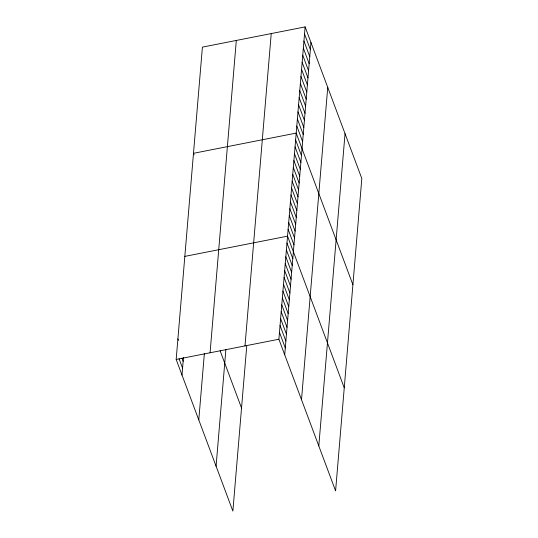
<?xml version="1.0" encoding="UTF-8"?>
<svg xmlns="http://www.w3.org/2000/svg" width="538" height="538" viewBox="0 0 538 538"><rect width="100%" height="100%" fill="white"/><g stroke="black" fill="none" stroke-linecap="round" stroke-linejoin="round"><path stroke-width="0.81" d="M246.727 346.19L232.873 511.1L176.175 359.451L202.409 47.122L305.127 26.9L361.825 178.549L335.591 490.878L278.892 339.236L305.127 26.9M181.999 375.033L183.471 357.474M198.784 419.936L204.366 353.513M210.069 352.78L236.31 40.444M216.081 466.197L225.899 349.384M244.992 345.907L271.233 33.571M284.716 354.811L310.951 42.482M301.502 399.714L327.743 87.385M318.799 445.982L345.04 133.646M184.83 256.384L287.548 236.162L344.246 387.811M176.175 359.451L278.892 339.236M304.535 33.981L310.359 49.557M303.936 41.056L309.767 56.638M303.345 48.138L309.168 63.719M302.753 55.219L308.577 70.801M302.154 62.3L307.978 77.876M301.562 69.375L307.386 84.957M300.964 76.457L306.788 92.038M300.372 83.538L306.196 99.12M299.774 90.619L305.604 106.194M299.182 97.694L305.006 113.276M298.583 104.776L304.414 120.357M297.991 111.857L303.815 127.432M297.4 118.932L303.224 134.513M296.801 126.013L302.625 141.595M352.908 284.743L296.209 133.094L193.492 153.31L194.077 154.87M295.631 139.967L301.455 155.543M295.053 146.834L300.876 162.415M294.474 153.707L300.298 169.288M293.896 160.58L299.727 176.161M293.318 167.452L299.148 183.028M292.746 174.319L298.57 189.901M292.168 181.192L297.991 196.774M291.589 188.065L297.413 203.646M291.011 194.938L296.835 210.513M290.433 201.804L296.256 217.386M289.854 208.677L295.685 224.259M289.283 215.55L295.106 231.132M288.704 222.423L294.528 237.998M288.126 229.296L293.95 244.871M286.969 243.035L292.793 258.617M286.391 249.908L292.221 265.49M285.819 256.781L291.643 272.356M285.241 263.647L291.065 279.229M284.663 270.52L290.486 286.102M284.084 277.393L289.908 292.975M283.506 284.266L289.33 299.841M282.927 291.132L288.758 306.714M282.356 298.005L288.18 313.587M281.777 304.878L287.601 320.46M281.199 311.751L287.023 327.326M280.621 318.617L286.445 334.199M280.042 325.49L285.866 341.072M279.464 332.363L285.295 347.945M220.129 350.789L241.528 408.033M177.903 338.839L178.488 340.399M181.985 358.173L183.155 361.294M179.08 358.812L182.577 368.16"/></g></svg>
